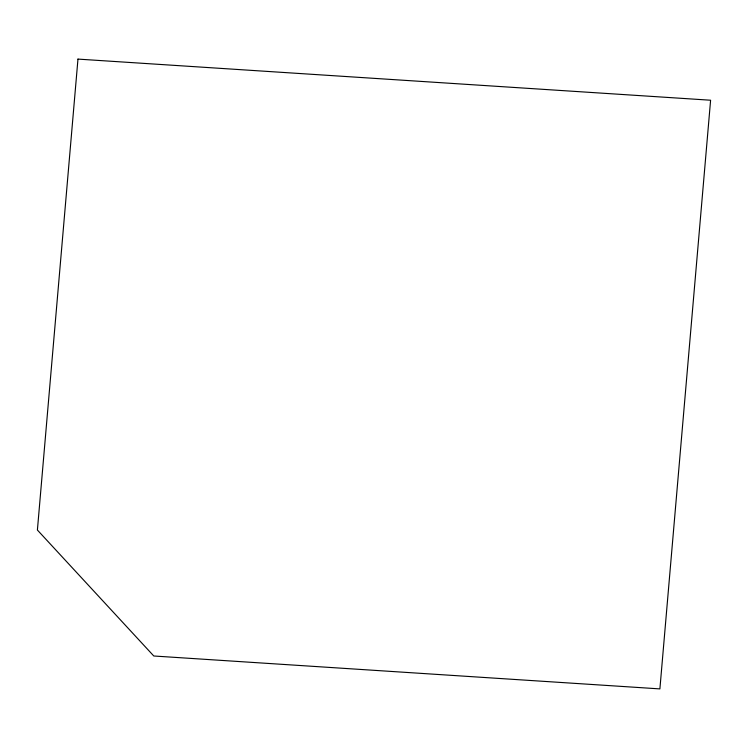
<?xml version="1.0" encoding="UTF-8"?>
<svg xmlns="http://www.w3.org/2000/svg" width="748" height="748" viewBox="0 0 748 748"><rect width="100%" height="100%" fill="white"/><g stroke="black" fill="none" stroke-linecap="round" stroke-linejoin="round"><path stroke-width="1.12" d="M77.97 59.101L37.4 530.042L153.789 655.996L659.895 688.899L710.6 100.223L77.97 59.101"/></g></svg>
